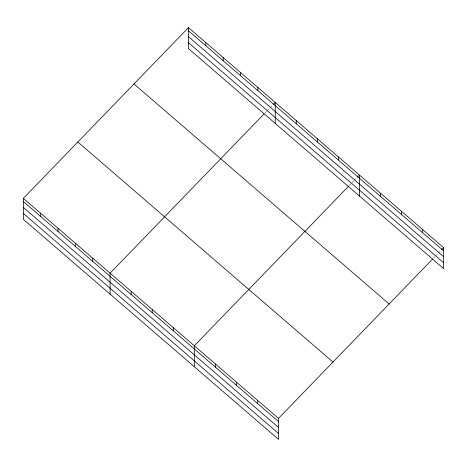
<?xml version="1.0" encoding="UTF-8"?>
<svg xmlns="http://www.w3.org/2000/svg" width="467" height="467" viewBox="0 0 467 467"><rect width="100%" height="100%" fill="white"/><g stroke="black" fill="none" stroke-linecap="round" stroke-linejoin="round"><path stroke-width="0.35" stroke-dasharray="2.33 1.75" d="M265.116 112.862L266.634 111.298M267.136 110.772L269.657 108.163M270.165 107.644L272.687 105.034M349.322 185.469L353.863 180.776M354.365 180.25L356.887 177.641M433.522 258.076L435.04 256.511M435.542 255.992L438.064 253.383M438.571 252.863L441.093 250.254"/><path stroke-width="0.7" d="M432.512 259.121L278.507 418.397L278.548 439.383L23.385 219.356L23.35 198.37L188.452 27.617L443.615 247.644L443.65 268.63L188.493 48.603L188.452 27.617M264.112 113.901L110.107 273.177L110.142 294.163M273.189 104.515L275.209 102.425L275.244 123.411M348.814 185.989L194.307 345.784L194.342 366.776M357.395 177.121L359.409 175.032L359.45 196.023M441.595 249.728L443.615 247.644M188.458 30.793L443.621 250.82M188.47 36.671L443.627 256.698M188.481 42.725L443.638 262.752M133.971 83.967L389.128 303.994M77.837 142.021L332.994 362.048M23.35 198.37L278.507 418.397M23.356 201.546L278.513 421.573M23.368 207.424L278.525 427.451M23.379 213.477L278.536 433.504M422.565 229.49L422.571 232.665M401.515 211.341L401.515 214.516M380.459 193.186L380.465 196.362M338.359 156.883L338.365 160.058M317.309 138.728L317.315 141.904M296.259 120.579L296.265 123.755M257.86 87.463L257.866 90.639M257.457 400.242L257.463 403.418M240.505 72.502L240.511 75.677M236.407 382.094L236.413 385.269M223.156 57.54L223.162 60.716M215.357 363.939L215.363 367.115M205.807 42.579L205.813 45.754M173.257 327.636L173.263 330.811M152.207 309.481L152.213 312.656M131.157 291.332L131.163 294.508M92.752 258.216L92.758 261.392M75.403 243.254L75.409 246.43M58.054 228.293L58.06 231.469M40.699 213.331L40.705 216.507"/></g></svg>
